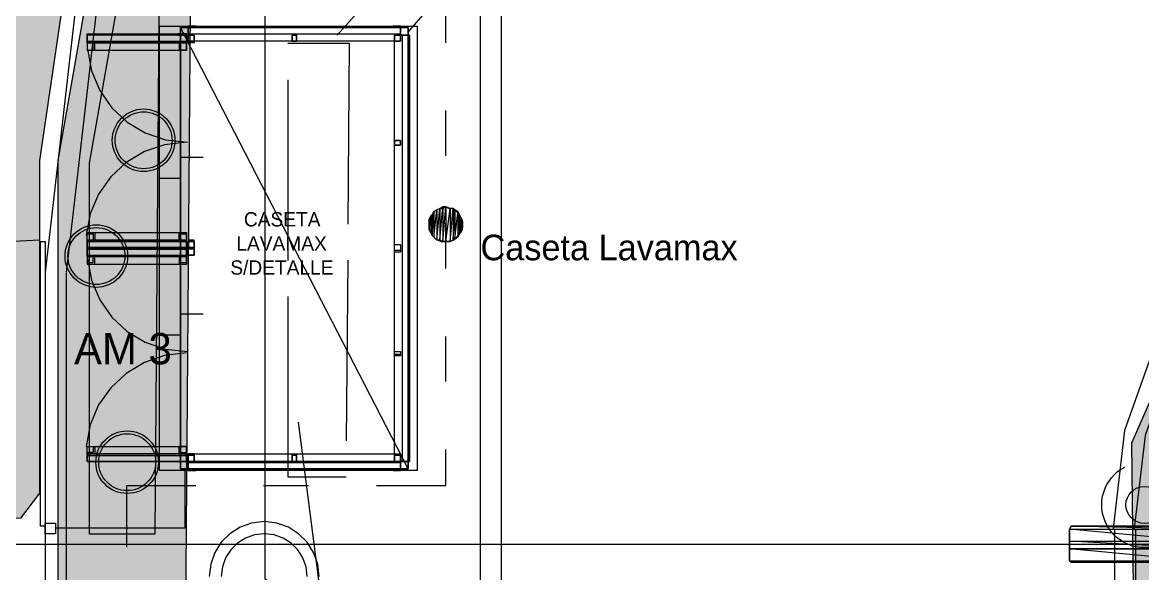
# Model space of a CAD drawing. Header units: metres. Extents: x 1 to 213, y 1 to 147.
# Drawn here: x 58.88 to 66.75, y 98.12 to 102 of the extents above; entities that cross this region are included whole.
import ezdxf
from ezdxf.enums import TextEntityAlignment as Align

# ---------------------------------------------------------------- set-up
doc = ezdxf.new("R2010")
doc.units = ezdxf.units.M
doc.linetypes.add('DASHED', pattern=[1.524, 1.27, -0.254])
for name, color, linetype in [('00-BASE-ARQUITECTURA', 8, 'Continuous'), ('00-BASE-MAICILLO-EXISTENTE', 33, 'Continuous'), ('00-BASE-TEXTO', 8, 'Continuous'), ('PJ-COPA-ADULTA', 8, 'DASHED'), ('PJ-CUBRESUELOS', 150, 'Continuous'), ('PJ-ETIQUETAS', 7, 'Continuous'), ('PJ-GRAVILLA', 42, 'Continuous'), ('PJ-HERBACEAS', 212, 'Continuous'), ('PJ-LIMITE-JARDIN', 7, 'Continuous'), ('PJ-MASAS', 92, 'Continuous'), ('PJ-MASAS-RELLENO', 92, 'Continuous'), ('PJ-PROTEGIDO', 30, 'DASHED'), ('PJ-RIEGO-SECTORES', 5, 'Continuous')]:
    doc.layers.add(name, color=color, linetype=linetype)

# ---------------------------------------------------------------- blocks, each defined once
blk = doc.blocks.new('PJ_AM')
blk.add_circle((0, 0), 0.22)
at = {"flags": 1}
for tag, p, height in [('CODIGO', (0.15, 0.15), 0.2), ('ESPECIE', (0.15, -0.1), 0.15), ('ZONA', (0.15, -0.3), 0.15)]:
    blk.add_attdef(tag, p, '', height=height, dxfattribs=at)
blk = doc.blocks.new('PJ_GB')
blk.add_circle((0, 0), 0.13)
at = {"flags": 1}
for tag, p, height in [('CODIGO', (0.15, 0.15), 0.2), ('ESPECIE', (0.15, -0.1), 0.15), ('ZONA', (0.15, -0.3), 0.15)]:
    blk.add_attdef(tag, p, '', height=height, dxfattribs=at)

msp = doc.modelspace()

# ---------------------------------------------------------------- hatches: boundary and pattern name
at = {"layer": '00-BASE-MAICILLO-EXISTENTE'}
h = msp.add_hatch(dxfattribs=at)
h.set_pattern_fill('AR-SAND', scale=0.02)
h.paths.add_polyline_path([(52.2111, 142.4781), (53.0489, 142.3458), (60.1927, 142.434), (60.5896, 142.3017), (66.7191, 142.3899), (76.1559, 142.2576), (76.2, 140.2732), (75.9354, 139.8763), (74.2156, 138.8621), (73.4659, 139.6999), (73.1573, 139.7881), (72.6281, 139.6999), (71.217, 138.8621), (70.776, 139.5235), (70.2468, 139.8322), (69.7177, 139.6999), (68.3507, 138.8621), (67.9097, 139.5235), (67.3805, 139.8322), (66.7632, 139.6558), (65.4843, 138.8621), (65.2639, 138.9503), (64.6906, 139.7881), (64.1614, 139.7881), (63.7646, 139.5676), (62.618, 138.8621), (62.2652, 138.4211), (62.3093, 134.8933), (62.7062, 134.3201), (80.301, 134.3201), (82.109, 134.1878), (82.5059, 134.3201), (82.7704, 134.6728), (82.4618, 135.5107), (82.5941, 135.6871), (85.1517, 135.643), (86.0336, 133.4381), (86.5187, 132.7326), (87.577, 130.1749), (98.469, 106.627), (96.7052, 105.7892), (96.3083, 105.7451), (95.9555, 105.4364), (93.3097, 104.2017), (92.9128, 104.5545), (92.7805, 105.0395), (91.9427, 106.2743), (90.7079, 107.6413), (89.0322, 108.9201), (87.4888, 109.6697), (87.7093, 109.7138), (87.9739, 110.0666), (87.9739, 110.4194), (87.6211, 110.8163), (87.092, 110.8163), (86.8274, 110.5958), (86.7392, 110.1548), (86.9597, 109.7579), (86.651, 109.9343), (84.5784, 110.2871), (71.7461, 110.1989), (69.8941, 110.3753), (67.2923, 110.1548), (64.8229, 109.4052), (63.2795, 108.5232), (60.81, 106.0538), (59.7076, 103.9812), (59.2225, 102.526), (59.0021, 101.0267), (59.0021, 98.6895), (58.8698, 98.5131), (52.1229, 98.425), (51.9906, 98.7777), (51.9906, 112.6242), (52.1229, 122.3697), (52.0788, 142.2135), (52.2111, 142.4781)])
at = {"layer": 'PJ-GRAVILLA'}
h = msp.add_hatch(dxfattribs=at)
h.set_pattern_fill('GRAVEL', scale=0.03)
h.paths.add_polyline_path([(68.4389, 110.1548), (75.318, 110.1548), (75.3621, 107.9058), (75.1857, 107.8177), (65.1757, 107.8618), (64.7347, 107.6854), (64.426, 107.7736), (63.5441, 107.1562), (63.059, 106.5829), (62.7503, 106.8475), (62.3534, 106.8475), (61.7361, 106.2302), (60.7218, 104.9513), (60.7659, 104.5986), (61.0746, 104.2458), (60.4132, 103.3638), (59.9722, 102.526), (60.0604, 102.085), (59.9722, 90.5756), (60.4132, 89.1645), (59.5753, 89.0763), (59.3548, 89.2527), (59.2666, 89.8701), (59.1343, 90.0465), (59.1343, 101.0267), (59.443, 102.7906), (60.0163, 104.4222), (61.251, 106.4065), (63.1031, 108.2145), (64.9993, 109.317), (65.9253, 109.5815), (66.1458, 109.7579), (68.4389, 110.1548)])
h = msp.add_hatch(dxfattribs=at)
h.set_pattern_fill('GRAVEL', scale=0.03)
h.paths.add_polyline_path([(69.2326, 101.3354), (84.1816, 101.3354), (84.3579, 101.2472), (84.3579, 101.1149), (84.1816, 101.0267), (71.5698, 101.0708), (70.8201, 100.9826), (70.6878, 100.8503), (70.5555, 100.0124), (69.1444, 100.0124), (68.7034, 100.3652), (67.7333, 100.3211), (67.5569, 100.1006), (67.5128, 94.1475), (67.8656, 93.8829), (70.8642, 93.927), (71.0847, 93.7066), (71.0847, 93.442), (70.8642, 93.2656), (67.601, 93.2656), (67.4246, 93.0451), (67.4246, 92.2072), (67.1159, 92.0309), (67.0277, 91.7663), (67.0718, 89.2527), (66.9395, 89.0763), (66.675, 89.1204), (66.6309, 90.9284), (66.7632, 91.3253), (66.675, 99.0423), (67.16, 100.1447), (67.5128, 100.5416), (68.4389, 101.159), (69.2326, 101.3354)])
at = {"layer": 'PJ-MASAS-RELLENO'}
msp.add_hatch(color=7, dxfattribs=at).paths.add_polyline_path([(59.8402, 102.0641), (59.8121, 98.4), (59.3543, 98.4), (59.3543, 101.0076), (59.5775, 102.2826), (59.8076, 102.2274), (59.8402, 102.0641)])

# ---------------------------------------------------------------- linework, layer by layer
at = {"layer": '00-BASE-ARQUITECTURA'}
for points in [[(69.0368, 110.2359), (66.7448, 109.9719), (64.6408, 109.2199), (62.7849, 108.0399), (61.2369, 106.4919), (60.0569, 104.636), (59.3049, 102.532), (59.0409, 100.24)], [(69.0368, 110.0878), (66.7788, 109.8277), (64.706, 109.0868), (62.8775, 107.9243), (61.3525, 106.3993), (60.19, 104.5708), (59.4491, 102.498), (59.189, 100.24)], [(61.5914, 101.928), (65.0416, 105.9285), (65.0416, 107.8229), (69.8359, 107.8229), (81.8374, 107.8229), (89.7748, 107.8229), (92.8758, 103.9918)], [(62.0994, 92.0644), (62.0994, 102.0974), (64.6818, 105.0924), (90.3887, 105.0924), (92.3889, 103.8119), (94.0505, 100.277)], [(62.2476, 92.0644), (62.2476, 102.0444), (64.7559, 104.9337), (90.3358, 104.9337), (92.2725, 103.706), (93.9129, 100.2135)], [(60.586, 102.8488), (60.586, 98.0863), (64.3537, 95.5886)], [(61.094, 101.9069), (61.5174, 102.3831), (61.4856, 102.2561)], [(61.094, 101.9069), (61.5174, 102.3831), (61.4856, 102.2561)], [(61.856, 101.8539), (61.856, 102.1079)], [(59.3372, 101.8539), (59.3372, 101.9174), (59.4007, 101.9174), (59.4007, 101.9069), (59.3372, 101.9069), (59.3372, 101.8539)], [(59.3372, 101.9174), (60.0357, 101.9174)], [(60.0357, 101.9069), (59.3372, 101.9069)], [(60.0357, 101.8539), (60.0357, 101.9174), (59.9722, 101.9174), (59.9722, 101.9069), (60.0357, 101.9069), (60.0357, 101.8539)], [(59.9934, 101.9598), (61.5914, 101.9598)], [(59.9934, 98.8589), (61.5914, 98.8589), (59.9934, 101.9598), (59.9934, 98.8589)], [(61.5914, 98.8589), (59.9934, 101.9598), (61.5914, 101.9598), (61.5914, 98.8589)], [(60.0463, 101.9704), (61.5385, 101.9704)], [(61.5385, 101.9598), (60.0463, 101.9598)], [(60.0463, 101.9174), (61.5385, 101.9174)], [(60.0463, 101.9174), (61.5385, 101.9174)], [(61.5491, 101.9069), (61.5491, 98.9118)], [(61.5491, 101.9069), (61.5491, 98.9118)], [(61.602, 98.9118), (61.602, 101.9069)], [(61.602, 101.9069), (61.602, 98.9118)], [(59.3372, 101.8645), (60.0357, 101.8645)], [(59.3372, 101.8539), (60.0357, 101.8539)], [(60.0357, 101.8434), (60.0357, 101.801), (60.0357, 101.8539)], [(60.0357, 101.8434), (60.0357, 101.801), (60.0357, 101.8539)], [(60.0463, 101.8645), (60.0886, 101.8645), (60.0886, 101.8539), (60.0463, 101.8539)], [(60.0463, 101.8645), (60.0886, 101.8645), (60.0886, 101.8539), (60.0463, 101.8539)], [(60.0886, 98.9647), (61.4962, 98.9647), (61.4962, 101.8645), (60.0886, 101.8645)], [(59.3391, 101.8081), (59.367, 101.6561), (59.4255, 101.5177), (59.5106, 101.3966), (59.6185, 101.2963), (59.7455, 101.2203), (59.8878, 101.1722), (60.0415, 101.1554)], [(69.5448, 101.4412), (68.8569, 101.362), (68.2253, 101.1362), (67.6682, 100.782), (67.2036, 100.3174), (66.8494, 99.7603), (66.6237, 99.1288), (66.5444, 98.4408)], [(61.856, 101.0602), (61.856, 101.3777)], [(69.5448, 101.293), (68.8908, 101.2177), (68.2905, 101.0031), (67.7609, 100.6664), (67.3192, 100.2247), (66.9825, 99.6951), (66.7679, 99.0948), (66.6926, 98.4408)], [(60.0354, 101.1554), (59.8814, 101.1375), (59.7388, 101.0885), (59.6115, 101.012), (59.5031, 100.9113), (59.4174, 100.7899), (59.3581, 100.6514), (59.329, 100.4991)], [(59.8452, 100.9014), (59.9934, 100.9014), (59.9934, 101.0496), (60.1521, 101.0496)], [(61.856, 100.7004), (61.8349, 100.6898), (61.8137, 100.6898), (61.7925, 100.6792), (61.7714, 100.6686), (61.7608, 100.6474), (61.7502, 100.6263), (61.7396, 100.6051), (61.7396, 100.5839), (61.7396, 100.5628), (61.7396, 100.5416), (61.7502, 100.5205), (61.7608, 100.4993), (61.7819, 100.4781), (61.8031, 100.4675), (61.8243, 100.4569), (61.8454, 100.4569), (61.8666, 100.4569), (61.8878, 100.4569), (61.9089, 100.4675), (61.9301, 100.4781), (61.9407, 100.4993), (61.9619, 100.5205), (61.9724, 100.5416), (61.9724, 100.5628), (61.9724, 100.5839), (61.9724, 100.6051), (61.9619, 100.6263), (61.9513, 100.6474), (61.9407, 100.6686), (61.9195, 100.6792), (61.8984, 100.6898), (61.8772, 100.6898), (61.856, 100.7004)], [(61.7502, 100.6369), (61.7502, 100.5205), (61.7608, 100.6474), (61.7502, 100.6369)], [(61.7502, 100.5205), (61.7608, 100.6474), (61.7608, 100.4993), (61.7502, 100.5205)], [(61.7608, 100.6474), (61.7608, 100.4993), (61.7714, 100.6686), (61.7608, 100.6474)], [(61.7608, 100.4993), (61.7714, 100.6686), (61.7714, 100.4887), (61.7608, 100.4993)], [(61.7714, 100.6686), (61.7714, 100.4887), (61.7925, 100.6792), (61.7714, 100.6686)], [(61.7714, 100.4887), (61.7925, 100.6792), (61.7925, 100.4675), (61.7714, 100.4887)], [(61.7925, 100.6792), (61.7925, 100.4675), (61.8137, 100.6898), (61.7925, 100.6792)], [(61.7925, 100.4675), (61.8137, 100.6898), (61.8137, 100.4675), (61.7925, 100.4675)], [(61.8137, 100.6898), (61.8137, 100.4675), (61.8349, 100.7004), (61.8137, 100.6898)], [(61.8137, 100.4675), (61.8349, 100.7004), (61.8349, 100.4569), (61.8137, 100.4675)], [(61.8349, 100.7004), (61.8349, 100.4569), (61.856, 100.7004), (61.8349, 100.7004)], [(61.8349, 100.4569), (61.856, 100.7004), (61.856, 100.4569), (61.8349, 100.4569)], [(61.856, 100.7004), (61.856, 100.4569), (61.8878, 100.6898), (61.856, 100.7004)], [(61.856, 100.4569), (61.8878, 100.6898), (61.8878, 100.4569), (61.856, 100.4569)], [(61.8878, 100.6898), (61.8878, 100.4569), (61.9089, 100.6898), (61.8878, 100.6898)], [(61.8878, 100.4569), (61.9089, 100.6898), (61.9089, 100.4675), (61.8878, 100.4569)], [(61.9089, 100.6898), (61.9089, 100.4675), (61.9195, 100.6792), (61.9089, 100.6898)], [(61.9089, 100.4675), (61.9195, 100.6792), (61.9195, 100.4781), (61.9089, 100.4675)], [(61.9195, 100.6792), (61.9195, 100.4781), (61.9407, 100.658), (61.9195, 100.6792)], [(61.9195, 100.4781), (61.9407, 100.658), (61.9407, 100.4887), (61.9195, 100.4781)], [(61.9407, 100.658), (61.9407, 100.4887), (61.9513, 100.6369), (61.9407, 100.658)], [(61.7396, 100.6157), (61.7396, 100.5416), (61.7502, 100.6369), (61.7396, 100.6157)], [(61.7396, 100.5416), (61.7502, 100.6369), (61.7502, 100.5205), (61.7396, 100.5416)], [(61.7396, 100.5839), (61.7396, 100.5628), (61.7396, 100.6157), (61.7396, 100.5839)], [(61.7396, 100.5628), (61.7396, 100.6157), (61.7396, 100.5416), (61.7396, 100.5628)], [(61.856, 100.2664), (61.856, 100.5839)], [(61.9407, 100.4887), (61.9513, 100.6369), (61.9513, 100.5099), (61.9407, 100.4887)], [(61.9513, 100.6369), (61.9513, 100.5099), (61.9619, 100.6263), (61.9513, 100.6369)], [(61.9513, 100.5099), (61.9619, 100.6263), (61.9619, 100.531), (61.9513, 100.5099)], [(61.9619, 100.531), (61.9619, 100.6263), (61.9724, 100.5945), (61.9619, 100.531)], [(61.9619, 100.531), (61.9724, 100.5522), (61.9724, 100.5945), (61.9619, 100.531)], [(61.9724, 100.5522), (61.9724, 100.5945), (61.9724, 100.5734), (61.9724, 100.5522)], [(60.0357, 100.4781), (60.0357, 100.5205), (60.0357, 100.4675)], [(60.0357, 100.4781), (60.0357, 100.5205), (60.0357, 100.4675)], [(59.005, 100.4675), (58.776, 100.4544), (58.552, 100.4151), (58.335, 100.3508), (58.1271, 100.2622), (57.9305, 100.1502), (57.7471, 100.0157), (57.579, 99.8597), (57.4302, 99.6852), (57.3036, 99.4963), (57.2, 99.2951), (57.1202, 99.0836), (57.0651, 98.8641), (57.0353, 98.6387), (57.0318, 98.4094)], [(59.3372, 100.4675), (60.0357, 100.4675)], [(59.3372, 100.4569), (60.0357, 100.4569)], [(59.3372, 100.4146), (60.0357, 100.4146)], [(60.0357, 100.4146), (59.3372, 100.4146)], [(60.0463, 100.4569), (60.0886, 100.4569), (60.0886, 100.4675), (60.0463, 100.4675)], [(60.0463, 100.4569), (60.0886, 100.4569), (60.0886, 100.4675), (60.0463, 100.4675)], [(60.0357, 100.404), (59.3372, 100.404)], [(59.3372, 100.404), (60.0357, 100.404)], [(59.3372, 100.3617), (60.0357, 100.3617)], [(59.3372, 100.3511), (60.0357, 100.3511)], [(59.3391, 100.3371), (59.367, 100.185), (59.4255, 100.0466), (59.5106, 99.9255), (59.6185, 99.8252), (59.7455, 99.7493), (59.8878, 99.7011), (60.0415, 99.6844)], [(60.0357, 100.3511), (60.0357, 100.2982), (60.0357, 100.3511)], [(60.0357, 100.3511), (60.0357, 100.2982), (60.0357, 100.3511)], [(60.0463, 100.3617), (60.0886, 100.3617), (60.0463, 100.3617)], [(60.0463, 100.3617), (60.0886, 100.3617), (60.0463, 100.3617)], [(59.0409, 100.2347), (59.0409, 91.7998)], [(59.189, 100.2347), (59.189, 91.7998)], [(59.8452, 99.8008), (59.9934, 99.8008), (59.9934, 99.949), (60.1521, 99.949)], [(61.856, 99.4727), (61.856, 99.7902)], [(60.0354, 99.6738), (59.8814, 99.6558), (59.7388, 99.6069), (59.6115, 99.5303), (59.5031, 99.4296), (59.4174, 99.3083), (59.3581, 99.1697), (59.329, 99.0174)], [(60.8189, 99.187), (61.5279, 93.673)], [(60.8189, 99.187), (61.5279, 93.673)], [(60.0357, 98.9753), (60.0357, 99.0176), (60.0357, 98.9647)], [(60.0357, 98.9753), (60.0357, 99.0176), (60.0357, 98.9647)], [(61.856, 98.7424), (61.856, 98.9964)], [(59.3372, 98.9647), (60.0357, 98.9647)], [(59.3372, 98.9541), (60.0357, 98.9541)], [(60.0357, 98.9118), (59.3372, 98.9118)], [(59.3372, 98.9118), (60.0357, 98.9118)], [(60.0463, 98.9647), (60.0886, 98.9647), (60.0463, 98.9647)], [(60.0463, 98.9647), (60.0886, 98.9647), (60.0463, 98.9647)], [(61.5385, 98.9118), (60.0463, 98.9118)], [(59.1149, 98.4461), (60.0251, 98.4461), (60.0251, 98.8589)], [(61.5385, 98.9012), (60.0463, 98.9012)], [(60.0463, 98.8589), (61.5385, 98.8589)], [(61.5385, 98.8483), (60.0463, 98.8483)], [(59.6124, 98.7424), (59.6124, 98.3085)], [(59.6124, 98.7424), (60.0992, 98.7424)], [(60.5754, 98.7424), (60.8929, 98.7424)], [(61.3692, 98.7424), (61.856, 98.7424)], [(60.967, 98.1022), (60.9568, 98.1907), (60.9278, 98.272), (60.8822, 98.3438), (60.8223, 98.4036), (60.7506, 98.4492), (60.6693, 98.4782), (60.5807, 98.4884), (60.4922, 98.4782), (60.4109, 98.4492), (60.3391, 98.4036), (60.2793, 98.3438), (60.2337, 98.272), (60.2046, 98.1907), (60.1944, 98.1022)], [(66.2375, 98.4355), (67.1371, 98.4355), (66.2481, 98.4567), (66.2375, 98.4355)], [(66.8937, 98.2027), (66.2481, 98.2027), (66.2375, 98.2133), (66.2375, 98.4355), (66.2481, 98.4567), (66.9043, 98.4567)], [(66.9043, 98.4567), (66.2481, 98.4567), (66.9043, 98.4567)], [(67.1371, 98.4355), (66.2481, 98.4567), (67.1371, 98.4567), (67.1371, 98.4355)], [(60.8824, 98.1022), (60.8744, 98.1713), (60.8517, 98.2348), (60.8161, 98.2908), (60.7694, 98.3375), (60.7134, 98.3731), (60.6499, 98.3958), (60.5807, 98.4038), (60.5116, 98.3958), (60.4481, 98.3731), (60.3921, 98.3375), (60.3454, 98.2908), (60.3098, 98.2348), (60.2871, 98.1713), (60.2791, 98.1022)], [(66.2375, 98.3509), (67.1371, 98.3509), (66.2375, 98.4355), (66.2375, 98.3509)], [(67.1371, 98.3509), (66.2375, 98.4355), (67.1371, 98.4355), (67.1371, 98.3509)], [(66.555, 89.0799), (66.555, 98.4355)], [(66.7032, 89.0799), (66.7032, 98.4355)], [(88.5472, 53.6469), (88.5472, 51.6678), (74.3867, 51.6678), (72.8415, 46.7254), (52.1511, 46.7254), (52.1511, 98.3297), (67.7827, 98.3297)], [(66.2375, 98.2979), (67.2218, 98.2979), (66.2375, 98.3509), (66.2375, 98.2979)], [(67.2218, 98.2979), (66.2375, 98.3509), (67.2218, 98.3509), (67.2218, 98.2979)], [(66.2375, 98.2133), (67.1371, 98.2133), (66.2375, 98.2979), (66.2375, 98.2133)], [(67.1371, 98.2133), (66.2375, 98.2979), (67.1371, 98.2979), (67.1371, 98.2133)], [(66.2375, 98.2979), (67.1371, 98.2979), (66.2375, 98.2979)], [(67.1371, 98.2979), (66.2375, 98.2979), (67.1371, 98.2979)], [(66.2481, 98.2027), (67.1371, 98.2027), (66.2375, 98.2133), (66.2481, 98.2027)], [(67.1371, 98.2027), (66.2375, 98.2133), (67.1371, 98.2133), (67.1371, 98.2027)], [(66.2481, 98.2027), (66.2481, 98.2027), (67.1371, 98.2027), (66.2481, 98.2027), (67.1371, 98.2027), (66.8937, 98.2027), (66.2481, 98.2027)]]:
    msp.add_lwpolyline(points, dxfattribs=at)
for points in [[(61.6549, 101.9704), (61.6549, 98.8483), (59.8452, 98.8483), (59.8452, 101.9704)], [(59.9934, 101.9598), (59.9934, 98.8589), (61.5914, 98.8589), (61.5914, 101.9598)], [(61.5914, 101.9598), (61.5914, 98.8589), (59.9934, 98.8589), (59.9934, 101.9598)], [(60.0463, 101.9069), (60.0463, 101.9704), (60.0992, 101.9704), (60.0463, 101.9704)], [(60.0886, 101.8645), (60.0886, 101.9069), (60.0463, 101.9069), (60.0463, 101.8645)], [(60.0886, 101.8645), (60.0463, 101.8645), (60.0463, 101.9069), (60.0886, 101.9069)], [(60.8083, 101.9069), (60.8083, 101.8645), (60.7765, 101.8645), (60.7765, 101.9069)], [(60.8083, 101.9069), (60.7765, 101.9069), (60.7765, 101.8645), (60.8083, 101.8645)], [(61.5385, 101.9069), (61.5385, 101.9704), (61.4856, 101.9704), (61.5385, 101.9704)], [(61.5385, 101.8645), (61.5385, 101.9069), (61.4962, 101.9069), (61.4962, 101.8645)], [(61.5385, 101.8645), (61.4962, 101.8645), (61.4962, 101.9069), (61.5385, 101.9069)], [(61.5385, 101.9069), (61.602, 101.9069), (61.602, 101.8539), (61.602, 101.9069)], [(60.0357, 101.8539), (59.3372, 101.8539), (59.3372, 101.801), (60.0357, 101.801)], [(59.3901, 101.801), (59.3901, 101.8539), (59.3372, 101.8539), (59.3372, 101.801)], [(59.3795, 101.801), (59.3795, 101.8539), (59.3372, 101.8539), (59.3372, 101.801)], [(60.0357, 101.801), (60.0357, 101.8539), (59.9828, 101.8539), (59.9828, 101.801)], [(60.0357, 101.801), (59.9934, 101.801), (59.9934, 101.8539), (60.0357, 101.8539)], [(61.4962, 101.166), (61.5385, 101.166), (61.5385, 101.1343), (61.4962, 101.1343)], [(61.4962, 101.166), (61.4962, 101.1343), (61.5385, 101.1343), (61.5385, 101.166)], [(60.0357, 100.4675), (59.3372, 100.4675), (59.3372, 100.5205), (60.0357, 100.5205)], [(59.3901, 100.5205), (59.3901, 100.4675), (59.3372, 100.4675), (59.3372, 100.5205)], [(59.3795, 100.5099), (59.3795, 100.4675), (59.3372, 100.4675), (59.3372, 100.5099)], [(60.0357, 100.5205), (60.0357, 100.4675), (59.9828, 100.4675), (59.9828, 100.5205)], [(60.0357, 100.5099), (60.0357, 100.4675), (59.9934, 100.4675), (59.9934, 100.5099)], [(59.0409, 98.4567), (59.0091, 98.4567), (59.0091, 100.4569), (59.0409, 100.4569)], [(59.3372, 100.4675), (59.3372, 100.404), (59.4007, 100.404), (59.3372, 100.404)], [(59.3372, 100.3511), (59.3372, 100.4146), (59.4007, 100.4146), (59.3372, 100.4146)], [(60.0357, 100.4675), (60.0357, 100.404), (59.9722, 100.404), (60.0357, 100.404)], [(60.0357, 100.3511), (60.0357, 100.4146), (59.9722, 100.4146), (60.0357, 100.4146)], [(60.0886, 100.4146), (60.0886, 100.4569), (60.0463, 100.4569), (60.0463, 100.4146)], [(60.0886, 100.4146), (60.0463, 100.4146), (60.0463, 100.4569), (60.0886, 100.4569)], [(60.0886, 100.3617), (60.0463, 100.3617), (60.0463, 100.4146), (60.0886, 100.4146)], [(61.5385, 100.3829), (61.4962, 100.3829), (61.4962, 100.4358), (61.5385, 100.4358)], [(61.5385, 100.3934), (61.4962, 100.3934), (61.4962, 100.4358), (61.5385, 100.4358)], [(60.0357, 100.3511), (59.3372, 100.3511), (59.3372, 100.2982), (60.0357, 100.2982)], [(59.3901, 100.2982), (59.3901, 100.3511), (59.3372, 100.3511), (59.3372, 100.2982)], [(59.3795, 100.3088), (59.3795, 100.3511), (59.3372, 100.3511), (59.3372, 100.3088)], [(60.0357, 100.2982), (60.0357, 100.3511), (59.9828, 100.3511), (59.9828, 100.2982)], [(60.0357, 100.3088), (60.0357, 100.3511), (59.9934, 100.3511), (59.9934, 100.3088)], [(60.0886, 100.3617), (60.0886, 100.404), (60.0463, 100.404), (60.0463, 100.3617)], [(61.4962, 99.6526), (61.4962, 99.6844), (61.5385, 99.6844), (61.5385, 99.6526)], [(61.4962, 99.6632), (61.4962, 99.6844), (61.5385, 99.6844), (61.5385, 99.6632)], [(60.0357, 98.9647), (59.3372, 98.9647), (59.3372, 99.0176), (60.0357, 99.0176)], [(59.3901, 99.0176), (59.3901, 98.9647), (59.3372, 98.9647), (59.3372, 99.0176)], [(59.3795, 99.0176), (59.3795, 98.9753), (59.3372, 98.9753), (59.3372, 99.0176)], [(60.0357, 99.0176), (60.0357, 98.9647), (59.9828, 98.9647), (59.9828, 99.0176)], [(60.0357, 99.0176), (59.9934, 99.0176), (59.9934, 98.9753), (60.0357, 98.9753)], [(59.3372, 98.9647), (59.3372, 98.9118), (59.4007, 98.9118), (59.3372, 98.9118)], [(60.0357, 98.9647), (60.0357, 98.9118), (59.9722, 98.9118), (60.0357, 98.9118)], [(60.0886, 98.9118), (60.0463, 98.9118), (60.0463, 98.9647), (60.0886, 98.9647)], [(60.0886, 98.9118), (60.0886, 98.9541), (60.0463, 98.9541), (60.0463, 98.9118)], [(60.0463, 98.9118), (60.0463, 98.8483), (60.0992, 98.8483), (60.0463, 98.8483)], [(60.8083, 98.9118), (60.7765, 98.9118), (60.7765, 98.9647), (60.8083, 98.9647)], [(60.8083, 98.9118), (60.8083, 98.9541), (60.7765, 98.9541), (60.7765, 98.9118)], [(61.5385, 98.9118), (61.5385, 98.8483), (61.4856, 98.8483), (61.5385, 98.8483)], [(61.5385, 98.9118), (61.4962, 98.9118), (61.4962, 98.9647), (61.5385, 98.9647)], [(61.5385, 98.9118), (61.5385, 98.9541), (61.4962, 98.9541), (61.4962, 98.9118)], [(61.5385, 98.9118), (61.602, 98.9118), (61.602, 98.9753), (61.602, 98.9118)], [(59.0409, 98.4779), (59.1149, 98.4779), (59.1149, 98.4038), (59.0409, 98.4038)]]:
    msp.add_lwpolyline(points, close=True, dxfattribs=at)
at = {"layer": '00-BASE-MAICILLO-EXISTENTE'}
msp.add_lwpolyline([(67.2923, 110.1548), (64.8229, 109.4052), (63.2795, 108.5232), (60.81, 106.0538), (59.7076, 103.9812), (59.2225, 102.526), (59.0021, 101.0267), (59.0021, 98.6895), (58.8698, 98.5131), (52.1229, 98.425), (51.9906, 98.7777), (51.9906, 112.6242), (52.1229, 122.3697)], dxfattribs=at)
at = {"layer": 'PJ-COPA-ADULTA'}
for centre, radius in [((59.7335, 101.1684), 0.2), ((59.4015, 100.3549), 0.2), ((59.618, 98.9063), 0.2), ((66.7639, 98.6061), 0.3)]:
    msp.add_circle(centre, radius, dxfattribs=at)
at = {"layer": 'PJ-LIMITE-JARDIN'}
for points in [[(60.0604, 102.085), (59.9722, 90.5756), (60.4132, 89.1645), (59.5753, 89.0763), (59.3548, 89.2527), (59.2666, 89.8701), (59.1343, 90.0465), (59.1343, 101.0267), (59.443, 102.7906)], [(66.9395, 89.0763), (66.675, 89.1204), (66.6309, 90.9284), (66.7632, 91.3253), (66.675, 99.0423), (67.16, 100.1447)]]:
    msp.add_lwpolyline(points, dxfattribs=at)
at = {"layer": 'PJ-MASAS'}
msp.add_lwpolyline([(59.8402, 102.0641), (59.8121, 98.4), (59.3543, 98.4), (59.3543, 101.0076), (59.5775, 102.2826), (59.8076, 102.2274), (59.8402, 102.0641)], close=True, dxfattribs=at)
at = {"layer": 'PJ-PROTEGIDO'}
msp.add_lwpolyline([(60.75, 98.8), (60.75, 101.85), (61.1786, 101.85), (61.1552, 98.8), (60.75, 98.8)], close=True, dxfattribs=at)
at = {"layer": 'PJ-RIEGO-SECTORES'}
for points in [[(60.0604, 102.085), (59.9722, 90.5756), (60.4132, 89.1645), (59.5753, 89.0763), (59.3548, 89.2527), (59.2666, 89.8701), (59.1343, 90.0465), (59.1343, 101.0267), (59.443, 102.7906)], [(66.9395, 89.0763), (66.675, 89.1204), (66.6309, 90.9284), (66.7632, 91.3253), (66.675, 99.0423), (67.16, 100.1447)]]:
    msp.add_lwpolyline(points, dxfattribs=at)

# ---------------------------------------------------------------- block references
at = {"layer": 'PJ-CUBRESUELOS'}
msp.add_blockref('PJ_GB', (66.7639, 98.6061), dxfattribs=at)
at = {"layer": 'PJ-HERBACEAS'}
for p in [(59.7335, 101.1684), (59.4015, 100.3549), (59.618, 98.9063)]:
    msp.add_blockref('PJ_AM', p, dxfattribs=at)

# ---------------------------------------------------------------- texts
at = {"layer": '00-BASE-TEXTO'}
for s, p in [('CASETA', (60.4379, 100.5628)), ('LAVAMAX', (60.3849, 100.3934)), ('S/DETALLE', (60.3426, 100.2241))]:
    msp.add_text(s, height=0.10059, dxfattribs=at).set_placement(p)
at = {"layer": 'PJ-ETIQUETAS'}
msp.add_text('AM 3', height=0.22, dxfattribs=at).set_placement((59.5882, 99.7038), align=Align.MIDDLE_CENTER)
at = {"layer": 'PJ-PROTEGIDO'}
msp.add_text('Caseta Lavamax', height=0.18, dxfattribs=at).set_placement((62.1, 100.325))

doc.saveas('drawing.dxf')
